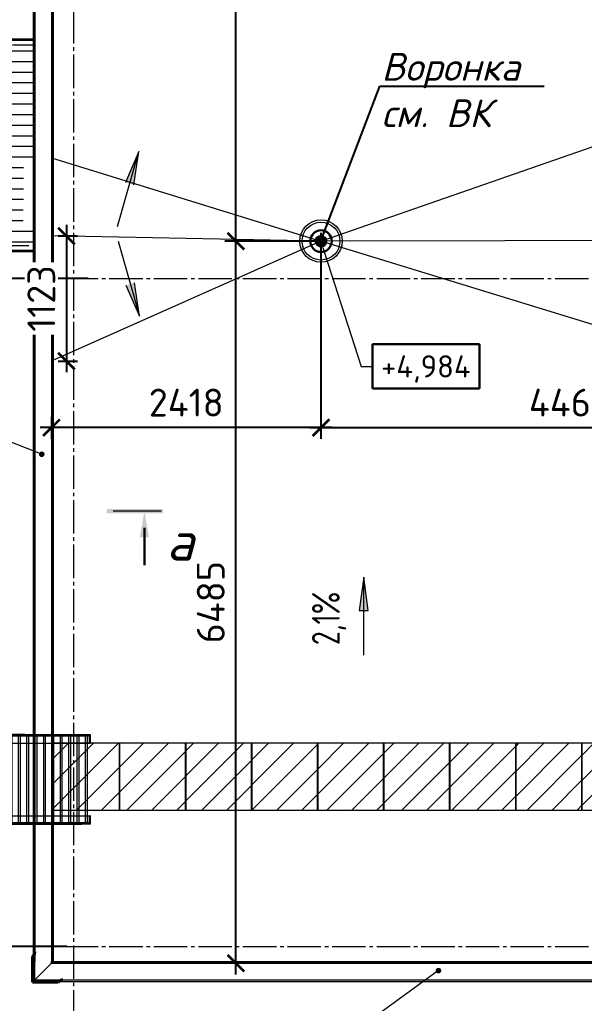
# Model space of a CAD drawing. Header units: millimetres. Extents: x -263990 to 193903, y -164417 to 240530.
# Drawn here: x -125872 to -120806, y -50539 to -41706 of the extents above; entities that cross this region are included whole.
import ezdxf
from ezdxf import colors
from ezdxf.entities.mleader import LeaderData, LeaderLine
from ezdxf.enums import TextEntityAlignment as Align
from ezdxf.math import Vec2, Vec3

# ---------------------------------------------------------------- set-up
doc = ezdxf.new("R2010")
doc.units = ezdxf.units.MM
doc.header["$LTSCALE"] = 20
doc.linetypes.add('CENTER', pattern=[20, 15, -1.7, 1.6, -1.7])
doc.linetypes.add('DASHED', pattern=[7, 5, -2, 0])
doc.layers.get('0').update_dxf_attribs({"lineweight": 0})
doc.layers.get('Defpoints').update_dxf_attribs({"color": 4})
doc.layers.add('_4-3_ маркировка на кладочных планах АР', color=7, linetype='Continuous')
doc.layers.add('A-ROOF', color=5, linetype='Continuous')
for name, color, linetype, lineweight in [('ANNO-TEXT', 250, 'Continuous', 9), ('Высотные отметки', 7, 'Continuous', 9), ('Козырьки контур', 7, 'DASHED', 18), ('Контур покрытие козырьков', 7, 'Continuous', 35), ('Кровля дорожка', 7, 'Continuous', 18), ('Лестница на кровлю', 7, 'Continuous', 18), ('Линии1', 7, 'Continuous', 30), ('Обобщенные модели', 7, 'Continuous', 18), ('Оси', 7, 'CENTER', 9), ('Размеры', 7, 'Continuous', 9), ('Разрезы', 7, 'Continuous', 9), ('Уклоны в точках', 7, 'Continuous', 9), ('ФЭ парапет', 7, 'Continuous', 18), ('Штриховка козырьки', 252, 'Continuous', 0)]:
    doc.layers.add(name, color=color, linetype=linetype, lineweight=lineweight)
doc.layers.add('Сантехнические приборы', color=7, linetype='Continuous', lineweight=18, true_color=0x0080c0)
doc.styles.add('GOST Common_2', font='gost-common.ttf', dxfattribs={"width": 0.9, "height": 250})
doc.styles.add('PDF ISOCPEUR', font='isocpeur.ttf')
doc.styles.add('PDF ISOCPEUR Italic', font='isocpeui.ttf')
doc.dimstyles.new('СПДС размеры', dxfattribs={"dimscale": 100, "dimtxt": 2.5, "dimasz": 1.5, "dimexe": 1, "dimexo": 0.625, "dimgap": 1, "dimtad": 1, "dimdec": 0, "dimtxsty": 'PDF ISOCPEUR', "dimblk": 'ARCHTICK', "dimcen": 2.5, "dimdle": 1, "dimadec": 0, "dimazin": 2, "dimtfac": 0.75, "dimtdec": 0, "dimtmove": 1, "dimatfit": 3, "dimfxl": 1, "dimtfill": 1, "dimtolj": 1, "dimarcsym": 1})

# ---------------------------------------------------------------- blocks, each defined once
blk = doc.blocks.new('190_ФЭ_Стена_Стык угловой внешний фигурный - ФЭ-У1_230х230-1307890-_О__L1_0_000_')
at = {"layer": 'Обобщенные модели', "lineweight": 9}
h = blk.add_hatch(dxfattribs=at)
h.set_pattern_fill('FP_6', color=256, style=0, pattern_type=2)
h.set_pattern_definition([(45, (0, 0), (-106.066, 106.066), [])])
h.paths.add_polyline_path([(-231.2, -295), (-65, -295), (-48, -278), (-48.4, -277), (-65.4, -294), (-294, -294), (-294, -65.4), (-277, -48.4), (-278, -48), (-295, -65), (-295, -295)], flags=0)
h.paths.add_polyline_path([(-23, -276), (-22, -275), (-32, -276)], flags=0)
h.paths.add_polyline_path([(-276, -32), (-275, -32), (-276, -23)], flags=0)
at = {"layer": 'Обобщенные модели', "lineweight": 40}
for p, q in [((-278, -48), (-295, -65)), ((-295, -65), (-295, -295)), ((-294, -65.4), (-277, -48.4)), ((-294, -294), (-294, -65.4)), ((-275, -22), (-278, -22)), ((-278, -22), (-278, -48)), ((-277, -48.4), (-277, -23)), ((-277, -23), (-276, -23)), ((-276, -23), (-276, -32)), ((-276, -32), (-275, -32)), ((-275, -32), (-275, -22)), ((-295, -295), (-65, -295)), ((-65.4, -294), (-294, -294)), ((-48.4, -277), (-65.4, -294)), ((-65, -295), (-48, -278)), ((-23, -277), (-48.4, -277)), ((-48, -278), (-22, -278)), ((-22, -275), (-32, -275)), ((-32, -275), (-32, -276)), ((-32, -276), (-23, -276)), ((-23, -276), (-23, -277)), ((-22, -278), (-22, -275))]:
    blk.add_line(p, q, dxfattribs=at)
blk = doc.blocks.new('*U535')
at = {"layer": 'ФЭ парапет'}
for p, q in [((14805, 0), (0, 0)), ((14805, 0), (14985.1, -180.1)), ((14805, -2.6), (0, -2.6)), ((14805, -15), (0, -15)), ((14807.6, -2.6), (14805, -2.6)), ((14820, -15), (14805, -15)), ((14805, -165.1), (0, -165.1)), ((14970.1, -165.1), (14805, -165.1)), ((14805, -177.5), (0, -177.5)), ((14805, -180.1), (0, -180.1)), ((14982.5, -177.5), (14805, -177.5)), ((14985.1, -180.1), (14805, -180.1))]:
    blk.add_line(p, q, dxfattribs=at)
blk = doc.blocks.new('*U534')
blk.add_line((-2.6, -2.6), (0, -2.6))
at = {"layer": 'ФЭ парапет'}
for p, q in [((0, 0), (-180.1, -180.1)), ((12269.9, 0), (0, 0)), ((-15, -15), (0, -15)), ((12269.9, -2.6), (0, -2.6)), ((12269.9, -15), (0, -15)), ((-165.1, -165.1), (0, -165.1)), ((12269.9, -165.1), (0, -165.1)), ((-180.1, -180.1), (0, -180.1)), ((-177.5, -177.5), (0, -177.5)), ((12269.9, -177.5), (0, -177.5)), ((12269.9, -180.1), (0, -180.1))]:
    blk.add_line(p, q, dxfattribs=at)
blk = doc.blocks.new('_ArchTick')
at = {"color": 0, "linetype": 'ByBlock', "const_width": 0.15}
blk.add_lwpolyline([(-0.5, -0.5), (0.5, 0.5)], dxfattribs=at)
blk = doc.blocks.new('*D540')
at = {"layer": 'Defpoints', "color": 0, "transparency": 16777216}
for p in [(-123168.4, -43655.8), (-118705.5, -43647.8), (-118705.5, -45369.9)]:
    blk.add_point(p, dxfattribs=at)
at = {"layer": 'Размеры', "color": 0, "lineweight": -2, "transparency": 16777216}
for p, q in [((-123168.4, -43718.3), (-123168.4, -45469.9)), ((-118705.5, -43710.3), (-118705.5, -45469.9)), ((-123268.4, -45369.9), (-118605.5, -45369.9))]:
    blk.add_line(p, q, dxfattribs=at)
at = {"layer": 'Размеры', "color": 0, "lineweight": -2, "transparency": 16777216, "xscale": 150, "yscale": 150, "zscale": 150, "rotation": 180}
blk.add_blockref('_ArchTick', (-123168.4, -45369.9), dxfattribs=at)
at = {"layer": 'Размеры', "color": 0, "lineweight": -2, "transparency": 16777216, "xscale": 150, "yscale": 150, "zscale": 150}
blk.add_blockref('_ArchTick', (-118705.5, -45369.9), dxfattribs=at)
at = {"layer": 'Размеры', "color": 0, "lineweight": 20, "transparency": 16777216, "insert": (-120937, -45144.9), "char_height": 250, "attachment_point": 5, "style": 'PDF ISOCPEUR', "bg_fill": 3, "box_fill_scale": 1.1, "bg_fill_color": 256, "bg_fill_true_color": 13158600, "bg_fill_transparency": 0}
blk.add_mtext('\\A1;4463', dxfattribs=at)
blk = doc.blocks.new('*D541')
at = {"layer": 'Defpoints', "color": 0, "transparency": 16777216}
for p in [(-123168.4, -43559.2), (-125586.9, -45211.7), (-125586.9, -45369.9)]:
    blk.add_point(p, dxfattribs=at)
at = {"layer": 'Размеры', "color": 0, "lineweight": -2, "transparency": 16777216}
for p, q in [((-123168.4, -43621.7), (-123168.4, -45469.9)), ((-125586.9, -45274.2), (-125586.9, -45469.9)), ((-123068.4, -45369.9), (-125686.9, -45369.9))]:
    blk.add_line(p, q, dxfattribs=at)
at = {"layer": 'Размеры', "color": 0, "lineweight": -2, "transparency": 16777216, "xscale": 150, "yscale": 150, "zscale": 150, "rotation": 180}
blk.add_blockref('_ArchTick', (-125586.9, -45369.9), dxfattribs=at)
at = {"layer": 'Размеры', "color": 0, "lineweight": -2, "transparency": 16777216, "xscale": 150, "yscale": 150, "zscale": 150}
blk.add_blockref('_ArchTick', (-123168.4, -45369.9), dxfattribs=at)
at = {"layer": 'Размеры', "color": 0, "lineweight": 20, "transparency": 16777216, "insert": (-124377.6, -45144.9), "char_height": 250, "attachment_point": 5, "style": 'PDF ISOCPEUR', "bg_fill": 3, "box_fill_scale": 1.1, "bg_fill_color": 256, "bg_fill_true_color": 13158600, "bg_fill_transparency": 0}
blk.add_mtext('\\A1;2418', dxfattribs=at)
blk = doc.blocks.new('109_Водосточная воронка - Радиус 70-1083720-_О__R_8_390_')
at = {"layer": 'Сантехнические приборы', "color": 7}
for radius in [190.5, 169.9, 50.8]:
    blk.add_circle((0, 0), radius, dxfattribs=at)
blk = doc.blocks.new('*D542')
at = {"layer": 'Defpoints', "color": 0, "transparency": 16777216}
for p in [(-127589.4, -48929.4), (-125386.9, -48929.4), (-125386.9, -50029.4)]:
    blk.add_point(p, dxfattribs=at)
at = {"layer": 'Размеры', "color": 0, "lineweight": -2, "transparency": 16777216}
for p, q in [((-127589.4, -50129.4), (-127589.4, -48829.4)), ((-125449.4, -48929.4), (-127689.4, -48929.4)), ((-125449.4, -50029.4), (-127689.4, -50029.4))]:
    blk.add_line(p, q, dxfattribs=at)
at = {"layer": 'Размеры', "color": 0, "lineweight": -2, "transparency": 16777216, "xscale": 150, "yscale": 150, "zscale": 150}
for p, rotation in [((-127589.4, -48929.4), 90), ((-127589.4, -50029.4), 270)]:
    blk.add_blockref('_ArchTick', p, dxfattribs=dict(at, rotation=rotation))
at = {"layer": 'Размеры', "color": 0, "lineweight": 20, "transparency": 16777216, "insert": (-127814.4, -49479.4), "char_height": 250, "attachment_point": 5, "rotation": 90, "style": 'PDF ISOCPEUR', "bg_fill": 3, "box_fill_scale": 1.1, "bg_fill_color": 256, "bg_fill_true_color": 13158600, "bg_fill_transparency": 0}
blk.add_mtext('\\A1;1100', dxfattribs=at)
blk = doc.blocks.new('*U544')
at = {"layer": 'Лестница на кровлю', "color": 7}
for points in [[(-27.3, 400.1), (47.6, 400.1), (47.6, 397.2)], [(-27.3, 400.1), (-27.3, 325.2)], [(-21.4, 400.1), (107.7, 400.1)], [(-21.4, 328.1), (-21.4, 385)], [(-9, 393.1), (-20.3, 381.6)], [(-20.3, 381.6), (-20.3, 325.2)], [(44.7, 394), (-12.4, 394)], [(7.7, 393.1), (-9, 393.1)], [(0, 390), (0.2, 390), (0.9, 390), (1.8, 390), (2.9, 390), (4.5, 390), (6.3, 390), (7.7, 390)], [(0, 390), (0, -390)], [(7.7, 394), (7.7, 390)], [(48.5, 393.1), (7.7, 393.1)], [(7.7, 390), (7.7, 390)], [(7.7, 390), (987.6, 390)], [(20.1, -390), (20.1, 390)], [(950.6, 394), (44.7, 394)], [(946.5, 400.1), (48.5, 400.1)], [(48.5, 400.1), (48.5, 394)], [(48.5, 394), (48.5, 393.1)], [(75.2, 390), (75.2, -390)], [(95, -390), (95, 390)], [(122.6, 400.1), (122.6, 400.1)], [(137.7, 400.1), (257.6, 400.1)], [(150.1, 390), (150.1, -390)], [(170.2, -390), (170.2, 390)], [(225.1, 390), (225.1, -390)], [(245.1, -390), (245.1, 390)], [(272.7, 400.1), (272.7, 400.1)], [(287.6, 400.1), (407.7, 400.1)], [(300, 390), (300, -390)], [(320.1, -390), (320.1, 390)], [(375.2, 390), (375.2, -390)], [(395, -390), (395, 390)], [(422.6, 400.1), (422.6, 400.1)], [(437.7, 400.1), (557.6, 400.1)], [(450.1, 390), (450.1, -390)], [(470.2, -390), (470.2, 390)], [(525.1, 390), (525.1, -390)], [(545.1, -390), (545.1, 390)], [(572.7, 400.1), (572.7, 400.1)], [(587.6, 400.1), (707.7, 400.1)], [(600, 390), (600, -390)], [(620.1, -390), (620.1, 390)], [(675.2, 390), (675.2, -390)], [(695, -390), (695, 390)], [(722.6, 400.1), (722.6, 400.1)], [(737.7, 400.1), (857.6, 400.1)], [(750.1, 390), (750.1, -390)], [(770.2, -390), (770.2, 390)], [(825.1, 390), (825.1, -390)], [(845.1, -390), (845.1, 390)], [(872.7, 400.1), (872.7, 400.1)], [(887.6, 400.1), (1016.7, 400.1)], [(900, 390), (900, -390)], [(920.1, -390), (920.1, 390)], [(946.5, 394), (946.5, 400.1)], [(946.5, 393.1), (946.5, 394)], [(987.6, 393.1), (946.5, 393.1)], [(947.6, 400.1), (1022.6, 400.1), (1022.6, 325.2)], [(947.6, 400.1), (947.6, 397.2)], [(1007.7, 394), (950.6, 394)], [(1402.7, 404.2), (972.7, 404.2)], [(972.7, 404.2), (972.7, 400.1)], [(1032.5, 400.1), (972.7, 400.1)], [(975.2, 390), (975.2, -390)], [(987.6, 390), (987.6, 394)], [(1004.3, 393.1), (987.6, 393.1)], [(987.6, 390), (988.9, 390), (990.7, 390), (992.1, 390), (993.5, 390), (994.4, 390), (994.8, 390), (995, 390), (995, -390)], [(1015.6, 381.6), (1004.3, 393.1)], [(1015.6, 325.2), (1015.6, 381.6)], [(1016.7, 385), (1016.7, 328.1)], [(1422.6, 400.1), (1022.6, 400.1)], [(1047.6, 400.1), (1047.6, 400.1)], [(1182.6, 400.1), (1062.5, 400.1)], [(1197.5, 400.1), (1197.5, 400.1)], [(1332.5, 400.1), (1212.6, 400.1)], [(1347.6, 400.1), (1347.6, 400.1)], [(1422.6, 400.1), (1492.1, 394)], [(1422.8, 408), (1422.8, 352.3)], [(1492.8, 397.9), (1422.8, 404.2)], [(1492.1, 394), (1492.8, 397.9)], [(1492.1, 394), (1559.4, 376)], [(1560.7, 379.8), (1492.8, 397.9)], [(1559.4, 376), (1560.7, 379.8)], [(1559.4, 376), (1622.6, 346.4)], [(1624.6, 350), (1560.7, 379.8)], [(-24.4, 325.2), (-27.3, 325.2)], [(0, 325.2), (-20.3, 325.2)], [(1015.6, 325.2), (-20.3, 325.2)], [(20.1, 325.2), (0, 325.2)], [(1022.6, 325.2), (1019.6, 325.2)], [(1422.8, 320.7), (1422.8, 257)], [(1622.6, 346.4), (1624.6, 350)], [(1622.6, 346.4), (1679.7, 306.4)], [(1682.2, 309.6), (1624.6, 350)], [(1678.3, 255.9), (1708.4, 285.7)], [(1679.7, 306.4), (1682.2, 309.6)], [(1679.7, 306.4), (1728.9, 257.2)], [(1732.1, 259.7), (1682.2, 309.6)], [(1422.8, 225.4), (1422.8, 161.7)], [(1610.6, 189.1), (1655.8, 233.7)], [(1728.9, 257.2), (1732.1, 259.7)], [(1728.9, 257.2), (1769.1, 200.1)], [(1772.5, 202.1), (1732.1, 259.7)], [(1769.1, 200.1), (1772.5, 202.1)], [(1769.1, 200.1), (1798.4, 136.9)], [(1802.3, 138.3), (1772.5, 202.1)], [(1422.8, 130.1), (1422.8, 66.5)], [(1475.2, 55), (1520.3, 99.7)], [(1542.9, 122), (1588, 166.7)], [(1798.4, 136.9), (1802.3, 138.3)], [(1798.4, 136.9), (1816.5, 69.4)], [(1820.5, 70.3), (1802.3, 138.3)], [(1422.8, 34.9), (1422.8, -28.8)], [(1422.8, 3), (1452.6, 32.6)], [(1422.8, 3), (1465.9, 2.8)], [(1422.8, 3), (1454, -28.3)], [(1497.7, 2.6), (1561.2, 2.1)], [(1593, 1.7), (1656.4, 1.2)], [(1688.3, 1), (1751.7, 0.6)], [(1783.3, 0.3), (1826.6, 0.1)], [(1816.5, 69.4), (1820.5, 70.3)], [(1816.5, 69.4), (1822.6, 0.1)], [(1822.6, 0.1), (1816.5, -69.4)], [(1826.6, 0.1), (1820.5, 70.3)], [(1820.5, -70.1), (1826.6, 0.1)], [(1422.8, -60.4), (1422.8, -124)], [(1476.3, -50.9), (1520.8, -96)], [(1816.5, -69.4), (1798.4, -136.7)], [(1802.3, -138), (1820.5, -70.1)], [(1816.5, -69.4), (1820.5, -70.1)], [(1422.8, -155.6), (1422.6, -219.1)], [(1543.1, -118.6), (1587.8, -163.8)], [(1798.4, -136.7), (1769.1, -199.9)], [(1772.5, -201.9), (1802.3, -138)], [(1798.4, -136.7), (1802.3, -138)], [(1422.6, -250.9), (1422.6, -314.3)], [(1610.2, -186.3), (1654.9, -231.5)], [(1677.2, -254.1), (1708.4, -285.4)], [(1728.9, -257), (1679.7, -306.4)], [(1682.2, -309.4), (1732.1, -259.7)], [(1769.1, -199.9), (1728.9, -257)], [(1728.9, -257), (1732.1, -259.7)], [(1732.1, -259.7), (1772.5, -201.9)], [(1769.1, -199.9), (1772.5, -201.9)], [(-27.3, -324.9), (-24.4, -324.9)], [(-27.3, -324.9), (-27.3, -399.9)], [(-21.4, -385), (-21.4, -327.9)], [(-20.3, -324.9), (-20.3, -381.6)], [(1015.6, -324.9), (-20.3, -324.9)], [(1004.3, -392.9), (1015.6, -381.6), (1015.6, -324.9)], [(1016.7, -327.9), (1016.7, -385)], [(1019.6, -324.9), (1022.6, -324.9), (1022.6, -399.9)], [(1422.6, -346.2), (1422.6, -401.9)], [(1622.6, -346.4), (1559.4, -375.7)], [(1560.7, -379.6), (1624.6, -349.8)], [(1679.7, -306.4), (1622.6, -346.4)], [(1622.6, -346.4), (1624.6, -349.8)], [(1624.6, -349.8), (1682.2, -309.4)], [(1679.7, -306.4), (1682.2, -309.4)], [(-27.3, -399.9), (47.6, -399.9)], [(-21.4, -399.9), (107.7, -399.9)], [(-20.3, -381.6), (-9, -392.9)], [(-12.4, -394), (44.7, -394)], [(-9, -392.9), (7.7, -392.9)], [(0, -390), (0.2, -390), (0.9, -390), (1.8, -390), (2.9, -390), (4.5, -390), (6.3, -390), (7.7, -390)], [(7.7, -390), (7.7, -390)], [(7.7, -394), (7.7, -390), (987.6, -390), (987.6, -394)], [(7.7, -392.9), (48.5, -392.9)], [(44.7, -394), (950.6, -394)], [(47.6, -399.9), (47.6, -397)], [(48.5, -392.9), (48.5, -394)], [(48.5, -394), (48.5, -399.9)], [(48.5, -399.9), (946.5, -399.9)], [(887.6, -399.9), (1016.7, -399.9)], [(946.5, -392.9), (987.6, -392.9)], [(946.5, -394), (946.5, -392.9)], [(946.5, -399.9), (946.5, -394)], [(947.6, -397), (947.6, -399.9)], [(947.6, -399.9), (1022.6, -399.9)], [(950.6, -394), (1007.7, -394)], [(972.7, -399.9), (972.7, -404)], [(972.7, -399.9), (1107.7, -399.9)], [(972.7, -404), (1402.7, -404)], [(987.6, -390), (988.9, -390), (990.7, -390), (992.1, -390), (993.5, -390), (994.4, -390), (994.8, -390), (995, -390)], [(987.6, -392.9), (1004.3, -392.9)], [(1022.6, -399.9), (1422.6, -399.9)], [(1122.6, -399.9), (1122.6, -399.9)], [(1492.1, -393.8), (1422.6, -399.9)], [(1422.8, -404), (1422.6, -399.9)], [(1422.8, -404), (1492.8, -397.9)], [(1559.4, -375.7), (1492.1, -393.8)], [(1492.8, -397.9), (1492.1, -393.8)], [(1492.8, -397.9), (1560.7, -379.6)], [(1559.4, -375.7), (1560.7, -379.6)]]:
    blk.add_lwpolyline(points, dxfattribs=at)
for points in [[(1402.7, 404.2), (1402.7, 408), (1442.7, 408), (1442.7, 404.2)], [(1694.1, 299.7), (1722.6, 271.4), (1725.3, 274.4), (1697.1, 302.6)], [(1826.6, -20), (1830.7, -20), (1830.7, 20), (1826.6, 20)], [(1694.1, -299.7), (1697.1, -302.4), (1725.3, -274.2), (1722.6, -271.4)], [(1402.7, -408), (1442.7, -408), (1442.7, -404), (1402.7, -404)]]:
    blk.add_lwpolyline(points, close=True, dxfattribs=at)
for centre, radius, start, end in [((-12.3, 385.1), 8.92, 90.00148, 179.99852), ((44.8, 397.3), 3.05, 270.00416, 359.99584), ((950.7, 397.3), 3.05, 180.00416, 269.99584), ((1008, 385.4), 8.92, 0, 90), ((1411.6, -8), 411, 252.43919, 96.85717), ((-24.3, 328.2), 3.05, 270.00416, 359.99584), ((1019.8, 328.2), 3.05, 180.00416, 269.99584), ((-24.3, -327.8), 3.05, 0.00416, 89.99584), ((-12.1, -384.6), 8.92, 180, 270), ((44.8, -396.8), 3.05, 0.00416, 89.99584), ((950.7, -396.8), 3.05, 90.00416, 179.99584), ((1008, -384.6), 8.92, 270, 360)]:
    blk.add_arc(centre, radius, start, end, dxfattribs=at)
blk = doc.blocks.new('*D545')
at = {"layer": 'Defpoints', "color": 0, "transparency": 16777216}
for p in [(-127589.4, -48129.4), (-125761.9, -48129.4), (-125761.9, -48929.4)]:
    blk.add_point(p, dxfattribs=at)
at = {"layer": 'Размеры', "color": 0, "lineweight": -2, "transparency": 16777216}
for p, q in [((-127589.4, -49029.4), (-127589.4, -48029.4)), ((-125824.4, -48129.4), (-127689.4, -48129.4)), ((-125824.4, -48929.4), (-127689.4, -48929.4))]:
    blk.add_line(p, q, dxfattribs=at)
at = {"layer": 'Размеры', "color": 0, "lineweight": -2, "transparency": 16777216, "xscale": 150, "yscale": 150, "zscale": 150}
for p, rotation in [((-127589.4, -48129.4), 90), ((-127589.4, -48929.4), 270)]:
    blk.add_blockref('_ArchTick', p, dxfattribs=dict(at, rotation=rotation))
at = {"layer": 'Размеры', "color": 0, "transparency": 16777216, "insert": (-127814.4, -48529.4), "char_height": 250, "attachment_point": 5, "rotation": 90, "style": 'PDF ISOCPEUR', "bg_fill": 3, "box_fill_scale": 1.1, "bg_fill_color": 256, "bg_fill_true_color": 13158600, "bg_fill_transparency": 0}
blk.add_mtext('\\A1;800', dxfattribs=at)
blk = doc.blocks.new('*U547')
at = {"layer": 'Кровля дорожка'}
h = blk.add_hatch(dxfattribs=at)
h.set_pattern_fill('ANSI31', color=256, scale=50)
h.paths.add_polyline_path([(0, 0), (0, -600), (600, -600), (600, 0)])
blk.add_lwpolyline([(0, -600), (600, -600), (600, 0), (0, 0)], close=True, dxfattribs=at)
blk = doc.blocks.new('_Dot')
at = {"color": 0, "linetype": 'ByBlock', "lineweight": -2}
blk.add_line((-0.5, 0), (-1, 0), dxfattribs=at)
at = {"color": 0, "linetype": 'ByBlock', "const_width": 0.5}
blk.add_lwpolyline([(-0.25, 0, 1), (0.25, 0, 1)], format="xyb", close=True, dxfattribs=at)
blk = doc.blocks.new('*D577')
at = {"layer": 'Defpoints', "color": 0, "transparency": 16777216}
for p in [(-123932.4, -43694.9), (-123100.2, -43694.9), (-123100.2, -50179.4)]:
    blk.add_point(p, dxfattribs=at)
at = {"layer": 'Размеры', "color": 0, "lineweight": -2, "transparency": 16777216}
for p, q in [((-123932.4, -50279.4), (-123932.4, -43594.9)), ((-123162.7, -43694.9), (-124032.4, -43694.9)), ((-123162.7, -50179.4), (-124032.4, -50179.4))]:
    blk.add_line(p, q, dxfattribs=at)
at = {"layer": 'Размеры', "color": 0, "lineweight": -2, "transparency": 16777216, "xscale": 150, "yscale": 150, "zscale": 150}
for p, rotation in [((-123932.4, -43694.9), 90), ((-123932.4, -50179.4), 270)]:
    blk.add_blockref('_ArchTick', p, dxfattribs=dict(at, rotation=rotation))
at = {"layer": 'Размеры', "color": 0, "transparency": 16777216, "insert": (-124157.4, -46937.1), "char_height": 250, "attachment_point": 5, "rotation": 90, "style": 'PDF ISOCPEUR', "bg_fill": 3, "box_fill_scale": 1.1, "bg_fill_color": 256, "bg_fill_true_color": 13158600, "bg_fill_transparency": 0}
blk.add_mtext('\\A1;6485', dxfattribs=at)
blk = doc.blocks.new('*D578')
at = {"layer": 'Defpoints', "color": 0, "transparency": 16777216}
for p in [(-123932.4, -37880.4), (-123172.2, -37880.4), (-123172.2, -43694.9)]:
    blk.add_point(p, dxfattribs=at)
at = {"layer": 'Размеры', "color": 0, "lineweight": -2, "transparency": 16777216}
for p, q in [((-123932.4, -43794.9), (-123932.4, -37780.4)), ((-123234.7, -37880.4), (-124032.4, -37880.4)), ((-123234.7, -43694.9), (-124032.4, -43694.9))]:
    blk.add_line(p, q, dxfattribs=at)
at = {"layer": 'Размеры', "color": 0, "lineweight": -2, "transparency": 16777216, "xscale": 150, "yscale": 150, "zscale": 150}
for p, rotation in [((-123932.4, -37880.4), 90), ((-123932.4, -43694.9), 270)]:
    blk.add_blockref('_ArchTick', p, dxfattribs=dict(at, rotation=rotation))
at = {"layer": 'Размеры', "color": 0, "transparency": 16777216, "insert": (-124157.4, -40787.6), "char_height": 250, "attachment_point": 5, "rotation": 90, "style": 'PDF ISOCPEUR', "bg_fill": 3, "box_fill_scale": 1.1, "bg_fill_color": 256, "bg_fill_true_color": 13158600, "bg_fill_transparency": 0}
blk.add_mtext('\\A1;5814', dxfattribs=at)
blk = doc.blocks.new('*D592')
at = {"layer": 'Defpoints', "color": 0, "transparency": 16777216}
for p in [(-125588, -43648.7), (-125588.2, -44771.6), (-125452.9, -44771.6)]:
    blk.add_point(p, dxfattribs=at)
at = {"layer": 'Размеры', "color": 0, "lineweight": -2, "transparency": 16777216}
for p, q in [((-125452.6, -43548.8), (-125452.9, -44871.6)), ((-125525.5, -43648.8), (-125352.7, -43648.8)), ((-125525.7, -44771.6), (-125352.9, -44771.7))]:
    blk.add_line(p, q, dxfattribs=at)
at = {"layer": 'Размеры', "color": 0, "lineweight": -2, "transparency": 16777216, "xscale": 150, "yscale": 150, "zscale": 150}
for p, rotation in [((-125452.7, -43648.8), 89.98989292017843), ((-125452.9, -44771.6), 269.9898929201785)]:
    blk.add_blockref('_ArchTick', p, dxfattribs=dict(at, rotation=rotation))
at = {"layer": 'Размеры', "color": 0, "transparency": 16777216, "insert": (-125677.8, -44210.2), "char_height": 250, "attachment_point": 5, "rotation": 89.98989, "style": 'PDF ISOCPEUR', "bg_fill": 3, "box_fill_scale": 1.1, "bg_fill_color": 256, "bg_fill_true_color": 13158600, "bg_fill_transparency": 0}
blk.add_mtext('\\A1;1123', dxfattribs=at)
blk = doc.blocks.new('*D663')
at = {"layer": 'Defpoints', "color": 0, "transparency": 16777216}
for p in [(-127844.4, -42834.4), (-126917, -42834.4), (-125194.5, -44029.4)]:
    blk.add_point(p, dxfattribs=at)
at = {"layer": 'Размеры', "color": 0, "lineweight": -2, "transparency": 16777216}
for p, q in [((-127844.4, -44129.4), (-127844.4, -42734.4)), ((-126979.5, -42834.4), (-127944.4, -42834.4)), ((-125257, -44029.4), (-127944.4, -44029.4))]:
    blk.add_line(p, q, dxfattribs=at)
at = {"layer": 'Размеры', "color": 0, "lineweight": -2, "transparency": 16777216, "xscale": 150, "yscale": 150, "zscale": 150}
for p, rotation in [((-127844.4, -42834.4), 90), ((-127844.4, -44029.4), 270)]:
    blk.add_blockref('_ArchTick', p, dxfattribs=dict(at, rotation=rotation))
at = {"layer": 'Размеры', "color": 0, "transparency": 16777216, "insert": (-128069.4, -43431.9), "char_height": 250, "attachment_point": 5, "rotation": 90, "style": 'PDF ISOCPEUR', "bg_fill": 3, "box_fill_scale": 1.1, "bg_fill_color": 256, "bg_fill_true_color": 13158600, "bg_fill_transparency": 0}
blk.add_mtext('\\A1;1195', dxfattribs=at)
blk = doc.blocks.new('ОТМ')
at = {"layer": 'Высотные отметки', "lineweight": 30, "transparency": 16777216}
for p, q in [((-598, -259), (-598, 241)), ((-598, 241), (602, 241)), ((602, 241), (602, -259)), ((602, -259), (-598, -259))]:
    blk.add_line(p, q, dxfattribs=at)
at = {"layer": 'Высотные отметки', "transparency": 16777216, "style": 'PDF ISOCPEUR', "flags": 8}
blk.add_attdef('ОТМ', text='', height=250, dxfattribs=at).set_placement((2, -9), align=Align.MIDDLE_CENTER)
blk = doc.blocks.new('Разрез - Номер вида и Номер листа спереди_3_5 мм-64073-_О__L1_0_000_')
at = {"layer": 'Разрезы'}
for points in [[(9.8, 0.4), (9.8, -0.39), (-0.33, -0.39), (-0.33, 0.4)], [(2.18, -4.67), (3, 0), (3.82, -4.67)]]:
    blk.add_hatch(color=256, dxfattribs=at).paths.add_polyline_path(points, flags=0)
at = {"layer": 'Разрезы', "lineweight": 30}
blk.add_line((3, -3), (3, -9.66), dxfattribs=at)

msp = doc.modelspace()

# ---------------------------------------------------------------- hatches: boundary and pattern name
at = {"layer": 'Размеры', "lineweight": 20}
for points in [[(-124803.66062, -42891.20449), (-124923.62738, -43168.99558), (-124847.64198, -43190.57976)], [(-122784.88039, -46712.22784), (-122824.37614, -47012.22784), (-122745.38465, -47012.22784)]]:
    msp.add_hatch(color=7, dxfattribs=at).paths.add_polyline_path(points, flags=0)
at = {"layer": 'Уклоны в точках', "lineweight": 20}
msp.add_hatch(color=7, dxfattribs=at).paths.add_polyline_path([(-124803.66061, -42891.20449), (-124923.62737, -43168.99558), (-124847.64198, -43190.57976)], flags=0)

# ---------------------------------------------------------------- linework, layer by layer
at = {"layer": 'Козырьки контур', "ltscale": 2}
msp.add_lwpolyline([(-125736.96006, -41934.36437), (-126829.96006, -41934.36437), (-126829.96006, -43734.36437), (-125736.96006, -43734.36437)], dxfattribs=at)
at = {"layer": 'Оси', "color": 7, "lineweight": 5}
for p, q in [((-125386.88926, -54320.53519), (-125386.88926, -37595.41866)), ((-129068.41441, -44029.36437), (-79912.2678, -44029.36437)), ((-129068.41441, -50029.36437), (-79912.2678, -50029.36437))]:
    msp.add_line(p, q, dxfattribs=at)
at = {"layer": 'Размеры', "color": 7, "lineweight": 20}
for p, q in [((-124803.66062, -42891.20449), (-124923.62738, -43168.99558)), ((-124847.64198, -43190.57976), (-124803.66062, -42891.20449)), ((-122784.88039, -46712.22784), (-122824.37614, -47012.22784)), ((-122745.38465, -47012.22784), (-122784.88039, -46712.22784)), ((-122784.88039, -47412.22784), (-122784.88039, -46712.22784)), ((-122824.37614, -47012.22784), (-122745.38465, -47012.22784))]:
    msp.add_line(p, q, dxfattribs=at)
at = {"layer": 'Разрезы'}
msp.add_line((-124602.99369, -46120.29908), (-125034.54953, -46120.29908), dxfattribs=at)
at = {"layer": 'Уклоны в точках', "color": 7, "lineweight": 20}
for p, q in [((-124803.66061, -42891.20449), (-124923.62737, -43168.99558)), ((-124847.64198, -43190.57976), (-124803.66061, -42891.20449))]:
    msp.add_line(p, q, dxfattribs=at)

# ---------------------------------------------------------------- block references
at = {"layer": 'A-ROOF'}
for p in [(-124979.39184, -48204.30794), (-124386.89441, -48204.30794), (-123794.39698, -48204.30794), (-123201.89955, -48204.30794), (-122609.40212, -48204.30794), (-122016.90469, -48204.30794), (-121424.40726, -48204.30794), (-120831.90984, -48204.30794)]:
    msp.add_blockref('*U547', p, dxfattribs=at)
at = {"layer": 'Обобщенные модели'}
msp.add_blockref('190_ФЭ_Стена_Стык угловой внешний фигурный - ФЭ-У1_230х230-1307890-_О__L1_0_000_', (-125461.81792, -50054.29303), dxfattribs=at)
at = {"layer": 'Разрезы', "lineweight": 50, "xscale": -49.99999999999996, "yscale": 49.99999999999996, "zscale": 49.99999999999996}
msp.add_blockref('Разрез - Номер вида и Номер листа спереди_3_5 мм-64073-_О__L1_0_000_', (-124602.99369, -46120.29908), dxfattribs=at)
at = {"layer": 'ФЭ парапет', "xscale": -1, "rotation": 270}
msp.add_blockref('*U534', (-125571.88926, -50164.36437), dxfattribs=at)
at = {"layer": 'ФЭ парапет', "xscale": -1}
msp.add_blockref('*U535', (-110766.88926, -50164.36437), dxfattribs=at)

# ---------------------------------------------------------------- texts
at = {"layer": 'Размеры', "color": 7, "lineweight": 20, "insert": (-123249.46176, -47322.19431), "char_height": 250, "width": 7627.6246254, "attachment_point": 1, "rotation": 89.999999995, "line_spacing_factor": 1.022761, "style": 'GOST Common_2'}
msp.add_mtext('2,1%', dxfattribs=at)

# ---------------------------------------------------------------- next in the draw order: dimensions: what is measured, and where the dimension line sits
at = {"layer": 'Размеры', "color": 7, "lineweight": 20}
dim = msp.add_linear_dim(base=(-118705.51821, -45369.89072), p1=(-123168.40014, -43655.77361), p2=(-118705.51821, -43647.77728), dimstyle='СПДС размеры', dxfattribs=at)
dim.commit()
dim.dimension.update_dxf_attribs({"geometry": '*D540', "text_midpoint": (-120936.95918, -45144.89072)})
dim = msp.add_linear_dim(base=(-127589.43456, -48929.36437), p1=(-125386.88926, -50029.36437), p2=(-125386.88926, -48929.36437), angle=90, dimstyle='СПДС размеры', dxfattribs=at)
dim.commit()
dim.dimension.update_dxf_attribs({"geometry": '*D542', "text_midpoint": (-127814.43456, -49479.36437)})

# ---------------------------------------------------------------- next in the draw order: block references
at = {"layer": 'A-ROOF'}
msp.add_blockref('*U547', (-125571.88926, -48204.30794), dxfattribs=at)
at = {"layer": 'Лестница на кровлю', "rotation": 180}
msp.add_blockref('*U544', (-125264.38669, -48529.25151), dxfattribs=at)

# ---------------------------------------------------------------- next in the draw order: dimensions: what is measured, and where the dimension line sits
at = {"layer": 'Размеры', "color": 7, "lineweight": 20}
dim = msp.add_linear_dim(base=(-125586.88926, -45369.89072), p1=(-123168.40014, -43559.16343), p2=(-125586.88926, -45211.6565), dimstyle='СПДС размеры', dxfattribs=at)
dim.commit()
dim.dimension.update_dxf_attribs({"geometry": '*D541', "text_midpoint": (-124377.6447, -45144.89072)})

# ---------------------------------------------------------------- next in the draw order: hatches: boundary and pattern name
at = {"layer": 'Высотные отметки', "lineweight": 20}
h = msp.add_hatch(color=7, dxfattribs=at)
edge = h.paths.add_edge_path(flags=0)
edge.add_arc((-123168.4002, -43694.86309), 40, -0.000000005, 359.999999995)
at = {"layer": 'Размеры', "lineweight": 20}
msp.add_hatch(color=7, dxfattribs=at).paths.add_polyline_path([(-124798.29789, -44368.53104), (-124842.27925, -44069.15577), (-124918.26465, -44090.73995)], flags=0)
at = {"layer": 'Уклоны в точках', "lineweight": 20}
msp.add_hatch(color=7, dxfattribs=at).paths.add_polyline_path([(-124798.29788, -44368.53104), (-124842.27925, -44069.15577), (-124918.26464, -44090.73995)], flags=0)

# ---------------------------------------------------------------- next in the draw order: linework, layer by layer
at = {"color": 7, "lineweight": 9}
for points in [[(-123168.40014, -43694.86309), (-118705.51821, -42141.68248)], [(-113265.17684, -43677.11906), (-118705.51821, -45066.80083), (-123168.40014, -43694.86309), (-125588.16062, -44771.61517)], [(-123168.40014, -43694.86309), (-125587.96255, -43648.74223)], [(-113265.17684, -43677.11906), (-123168.40014, -43694.86309)]]:
    msp.add_lwpolyline(points, dxfattribs=at)
at = {"color": 7, "lineweight": 9, "elevation": 25673.25242}
msp.add_lwpolyline([(-125586.48349, -42947.82791), (-123168.40014, -43694.86309)], dxfattribs=at)
at = {"layer": 'Высотные отметки', "color": 7, "lineweight": 20}
msp.add_circle((-123168.4002, -43694.86309), 40, dxfattribs=at)
at = {"layer": 'Линии1', "color": 7}
msp.add_circle((-123168.4002, -43694.86309, 25635.10668), 97.05836, dxfattribs=at)
at = {"layer": 'Размеры', "color": 7, "lineweight": 20}
for p, q in [((-124994.93343, -43564.56525), (-124803.66062, -42891.20449)), ((-124989.5707, -43695.17028), (-124798.29789, -44368.53104)), ((-124798.29789, -44368.53104), (-124842.27925, -44069.15577)), ((-124918.26465, -44090.73995), (-124798.29789, -44368.53104))]:
    msp.add_line(p, q, dxfattribs=at)
at = {"layer": 'Уклоны в точках', "color": 7}
for p, q in [((-124994.93342, -43564.56524), (-124803.66061, -42891.20449)), ((-124989.57069, -43695.17028), (-124798.29788, -44368.53104))]:
    msp.add_line(p, q, dxfattribs=at)
at = {"layer": 'Уклоны в точках', "color": 7, "lineweight": 20}
for p, q in [((-124798.29788, -44368.53104), (-124842.27925, -44069.15577)), ((-124918.26464, -44090.73995), (-124798.29788, -44368.53104))]:
    msp.add_line(p, q, dxfattribs=at)

# ---------------------------------------------------------------- next in the draw order: block references
at = {"layer": 'Сантехнические приборы', "color": 7, "rotation": 179.4695112825543}
msp.add_blockref('109_Водосточная воронка - Радиус 70-1083720-_О__R_8_390_', (-123168.4002, -43694.86309, 25635.10668), dxfattribs=at)

# ---------------------------------------------------------------- next in the draw order: dimensions: what is measured, and where the dimension line sits
at = {"layer": 'Размеры'}
dim = msp.add_linear_dim(base=(-127589.43456, -48129.36437), p1=(-125761.90362, -48929.36437), p2=(-125761.90362, -48129.36437), angle=90, dimstyle='СПДС размеры', dxfattribs=at)
dim.commit()
dim.dimension.update_dxf_attribs({"geometry": '*D545', "text_midpoint": (-127814.43456, -48529.36437)})

# ---------------------------------------------------------------- next in the draw order: leaders
at = {"layer": '_4-3_ маркировка на кладочных планах АР'}
ml = msp.add_multileader_mtext('Standard', dxfattribs=at)
ml.set_content('Воронка\\Pсм. ВК', color=256, style='PDF ISOCPEUR Italic')
ml.set_leader_properties()
ml.set_arrow_properties(name='DOT')
ml.build(insert=Vec2(0, 0))
ml.multileader.update_dxf_attribs({"text_left_attachment_type": 6, "text_right_attachment_type": 6, "dogleg_length": 0.36, "arrow_head_size": 75})
ctx = ml.context
ctx.base_point, ctx.char_height, ctx.arrow_head_size, ctx.landing_gap_size, ctx.plane_origin = Vec3(-122640.72001, -42304.94038), 250, 75, 15, Vec3(-123168.4002, -43694.86309)
ctx.left_attachment, ctx.right_attachment = 6, 6
notes = []
notes.append((ctx, [(0, (1, 1, 0), (-122641.08001, -42304.94038), (1, 0), 0.36, [(0, [(-123168.4002, -43694.86309)], 0, [])])]))
ctx.mtext.insert, ctx.mtext.flow_direction = Vec3(-122625.72001, -42004.94038), 5
at = {"layer": 'Высотные отметки'}
ml = msp.add_multileader_block('Standard', dxfattribs=at)
ml.set_content('ОТМ', color=256, scale=0.8)
ml.set_attribute('ОТМ', '+5.800', width=0)
ml.set_leader_properties(color=256, linetype='ByLayer', lineweight=18)
ml.set_arrow_properties(name='DOT')
ml.build(insert=Vec2(0, 0))
ml.multileader.update_dxf_attribs({"text_left_attachment_type": 6, "text_right_attachment_type": 6, "dogleg_length": 100, "arrow_head_size": 50})
ctx = ml.context
ctx.base_point, ctx.char_height, ctx.arrow_head_size, ctx.landing_gap_size, ctx.plane_origin = Vec3(-127863.88332, -45168.76322), 300, 50, 0.09, Vec3(-126259.78541, -45888.13658)
ctx.left_attachment, ctx.right_attachment = 6, 6
notes.append((ctx, [(0, (1, 1, 0), (-126803.88332, -45168.76322), (-1, 0), 100, [(0, [(-125673.81037, -45608.95108)], 0, [])])]))
ctx.block.insert = Vec3(-127385.72014, -45161.27921)
for ctx, leaders in notes:
    for number, flags, end, landing, length, lines in leaders:
        leader = LeaderData()
        leader.index, (leader.has_last_leader_line, leader.has_dogleg_vector, leader.attachment_direction) = number, flags
        leader.last_leader_point, leader.dogleg_vector, leader.dogleg_length = Vec3(end), Vec3(landing), length
        for number, points, colour, breaks in lines:
            line = LeaderLine()
            line.index, line.vertices, line.color, line.breaks = number, Vec3.list(points), colors.encode_raw_color(colour), breaks
            leader.lines.append(line)
        ctx.leaders.append(leader)

# ---------------------------------------------------------------- next in the draw order: dimensions: what is measured, and where the dimension line sits
at = {"layer": 'Размеры'}
for base, p1, p2, picture, middle in [((-127844.38157, -42834.36437), (-125194.47929, -44029.36437), (-126916.96006, -42834.36437), '*D663', (-128069.38157, -43431.86437)), ((-123932.41672, -43694.86309), (-123100.16766, -50179.36437), (-123100.16766, -43694.86309), '*D577', (-124157.41672, -46937.11373))]:
    dim = msp.add_linear_dim(base=base, p1=p1, p2=p2, angle=90, dimstyle='СПДС размеры', dxfattribs=at)
    dim.commit()
    dim.dimension.update_dxf_attribs({"geometry": picture, "text_midpoint": middle})

# ---------------------------------------------------------------- next in the draw order: hatches: boundary and pattern name
at = {"layer": 'Штриховка козырьки'}
h = msp.add_hatch(dxfattribs=at)
h.set_pattern_fill('ANSI31', color=256, scale=30, angle=135)
h.set_pattern_definition([(180, (-106592.97, -50844.34), (-7e-15, -95.25), [])])
h.paths.add_polyline_path([(-125751.96006, -41884.36437), (-126916.96006, -41909.36437), (-126916.96006, -43784.36437), (-125736.96006, -43784.36437)])
h.paths.add_polyline_path([(-126347.82391, -42798.37391), (-126347.82391, -42877.36541), (-126647.82391, -42837.86966)], flags=16)
h.paths.add_polyline_path([(-125737.59311, -43598.70179), (-125736.327, -42998.70312), (-125838.45006, -42997.43701), (-125839.71617, -43597.43568)])

# ---------------------------------------------------------------- next in the draw order: linework, layer by layer
at = {"layer": 'Контур покрытие козырьков'}
msp.add_lwpolyline([(-125736.96006, -43784.36437), (-126916.96006, -43784.36437), (-126916.96006, -41884.36437), (-125736.96006, -41884.36437)], dxfattribs=at)

# ---------------------------------------------------------------- next in the draw order: texts
at = {"layer": 'ANNO-TEXT', "color": 7, "lineweight": 0, "insert": (-124309.42939, -46213.48572), "char_height": 350, "width": 1970.8683433, "attachment_point": 3, "line_spacing_factor": 1.022761, "style": 'PDF ISOCPEUR Italic'}
msp.add_mtext('а', dxfattribs=at)

# ---------------------------------------------------------------- next in the draw order: dimensions: what is measured, and where the dimension line sits
at = {"layer": 'Размеры'}
dim = msp.add_linear_dim(base=(-123932.41672, -37880.43517), p1=(-123172.17171, -43694.86309), p2=(-123172.17171, -37880.43517), angle=90, dimstyle='СПДС размеры', dxfattribs=at)
dim.commit()
dim.dimension.update_dxf_attribs({"geometry": '*D578', "text_midpoint": (-124157.41672, -40787.64913)})

# ---------------------------------------------------------------- next in the draw order: leaders
at = {"layer": 'Высотные отметки'}
ml = msp.add_multileader_block('Standard', dxfattribs=at)
ml.set_content('ОТМ', color=256, scale=0.8)
ml.set_attribute('ОТМ', '+5.800', width=0)
ml.set_leader_properties(color=256, linetype='ByLayer', lineweight=18)
ml.set_arrow_properties(name='DOT')
ml.build(insert=Vec2(0, 0))
ml.multileader.update_dxf_attribs({"text_left_attachment_type": 6, "text_right_attachment_type": 6, "dogleg_length": 100, "arrow_head_size": 50})
ctx = ml.context
ctx.base_point, ctx.char_height, ctx.arrow_head_size, ctx.landing_gap_size, ctx.plane_origin = Vec3(-124024.26871, -50860.96973), 300, 50, 0.09, Vec3(-122420.17081, -51580.3431)
ctx.left_attachment, ctx.right_attachment = 6, 6
notes = []
notes.append((ctx, [(0, (1, 1, 0), (-122964.26871, -50860.96973), (-1, 0), 100, [(0, [(-122114.1807, -50245.41703)], 0, [])])]))
ctx.block.insert = Vec3(-123546.10553, -50853.48573)
for ctx, leaders in notes:
    for number, flags, end, landing, length, lines in leaders:
        leader = LeaderData()
        leader.index, (leader.has_last_leader_line, leader.has_dogleg_vector, leader.attachment_direction) = number, flags
        leader.last_leader_point, leader.dogleg_vector, leader.dogleg_length = Vec3(end), Vec3(landing), length
        for number, points, colour, breaks in lines:
            line = LeaderLine()
            line.index, line.vertices, line.color, line.breaks = number, Vec3.list(points), colors.encode_raw_color(colour), breaks
            leader.lines.append(line)
        ctx.leaders.append(leader)

# ---------------------------------------------------------------- next in the draw order: dimensions: what is measured, and where the dimension line sits
at = {"layer": 'Размеры'}
dim = msp.add_aligned_dim(p1=(-125587.96255, -43648.74223), p2=(-125588.16062, -44771.61517), distance=135.2961, dimstyle='СПДС размеры', dxfattribs=at)
dim.commit()
dim.dimension.update_dxf_attribs({"geometry": '*D592', "text_midpoint": (-125677.76548, -44210.16288)})

# ---------------------------------------------------------------- next in the draw order: leaders
at = {"layer": 'Высотные отметки'}
ml = msp.add_multileader_block('Standard', dxfattribs=at)
ml.set_content('ОТМ', color=256, scale=0.8)
ml.set_attribute('ОТМ', '+4,984', width=0)
ml.set_leader_properties(color=256, linetype='ByLayer', lineweight=18)
ml.set_arrow_properties(name='DOT')
ml.build(insert=Vec2(0, 0))
ml.multileader.update_dxf_attribs({"text_left_attachment_type": 6, "text_right_attachment_type": 6, "dogleg_length": 100, "arrow_head_size": 100})
ctx = ml.context
ctx.base_point, ctx.char_height, ctx.arrow_head_size, ctx.landing_gap_size, ctx.plane_origin = Vec3(-122706.85752, -44820.02692, 25635.10668), 300, 100, 0.09, Vec3(-120635.74234, -43378.64413, 25635.10668)
ctx.left_attachment, ctx.right_attachment = 6, 6
notes = []
notes.append((ctx, [(1, (1, 1, 0), (-122806.85752, -44820.02692, 25635.10668), (1, 0), 100, [(0, [(-123166.31727, -43703.53967, 25635.10668)], 0, [])])]))
ctx.block.insert = Vec3(-122228.69434, -44812.54292, 25635.10668)
for ctx, leaders in notes:
    for number, flags, end, landing, length, lines in leaders:
        leader = LeaderData()
        leader.index, (leader.has_last_leader_line, leader.has_dogleg_vector, leader.attachment_direction) = number, flags
        leader.last_leader_point, leader.dogleg_vector, leader.dogleg_length = Vec3(end), Vec3(landing), length
        for number, points, colour, breaks in lines:
            line = LeaderLine()
            line.index, line.vertices, line.color, line.breaks = number, Vec3.list(points), colors.encode_raw_color(colour), breaks
            leader.lines.append(line)
        ctx.leaders.append(leader)

doc.saveas('drawing.dxf')
